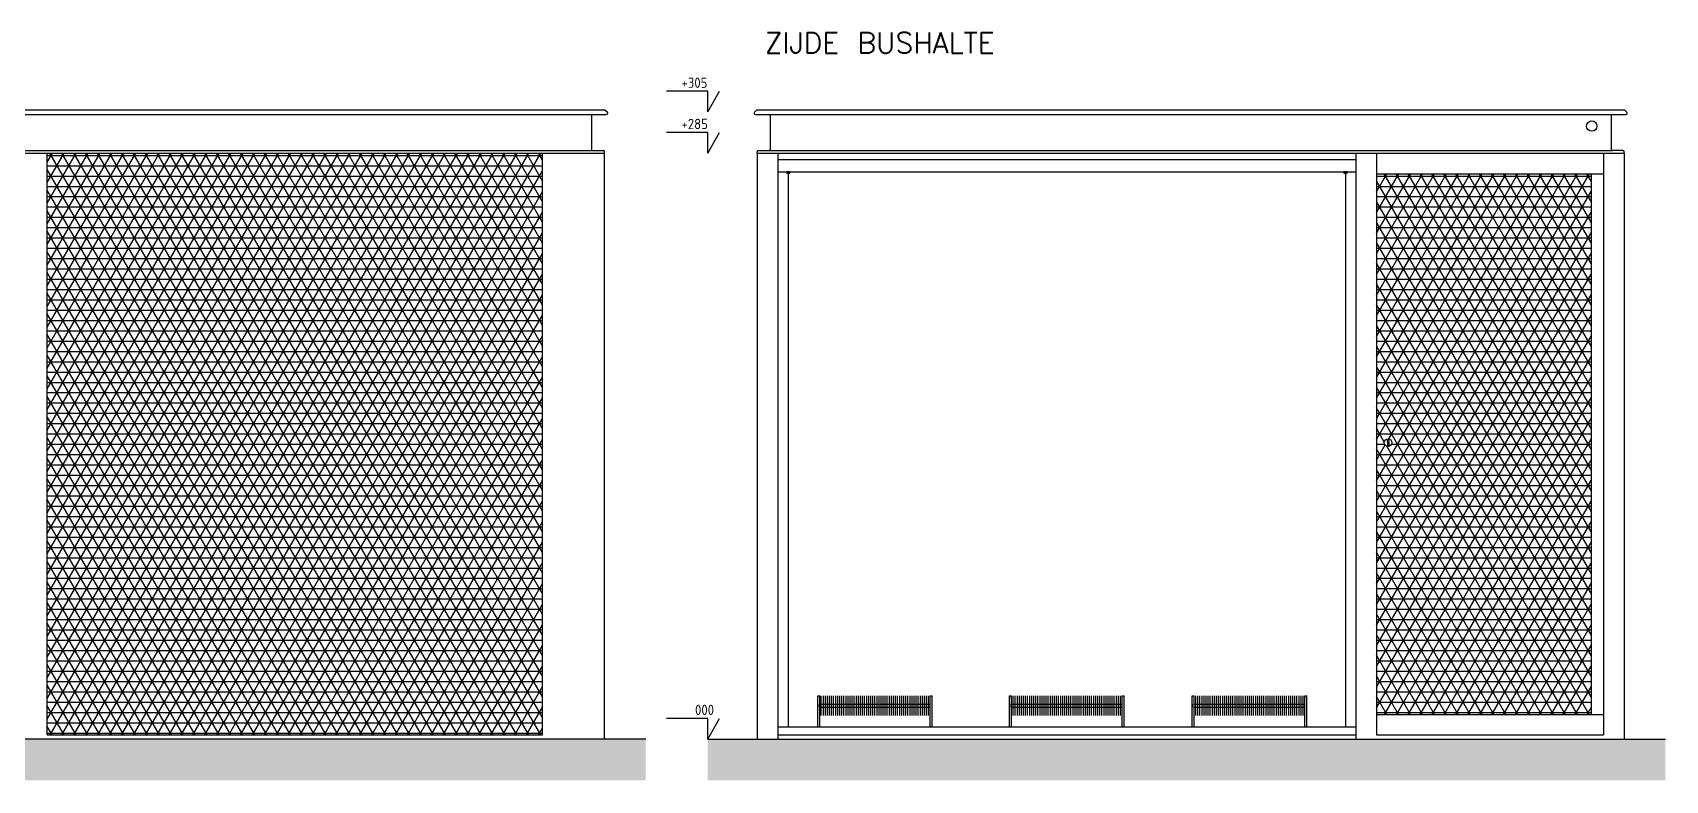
# Model space of a CAD drawing. Header units: centimetres. Extents: x -2527 to 4829, y -303 to 1224.
# Drawn here: x 4038 to 4829, y -303 to 60 of the extents above; entities that cross this region are included whole.
import ezdxf

# ---------------------------------------------------------------- set-up
doc = ezdxf.new("R2010")
doc.units = ezdxf.units.CM
doc.header["$MEASUREMENT"] = 0
doc.linetypes.add('DASHDOT', pattern=[1, 0.5, -0.25, 0, -0.25])
doc.linetypes.add('HIDDEN', pattern=[0.375, 0.25, -0.125])
doc.layers.get('0').update_dxf_attribs({"linetype": 'CONTINUOUS'})
for name, color, linetype in [('20-DIM', 2, 'CONTINUOUS'), ('20-TXT-50', 4, 'CONTINUOUS'), ('AANZ', 1, 'CONTINUOUS'), ('AANZ-ONZ', 1, 'HIDDEN'), ('AFWERKING', 1, 'CONTINUOUS'), ('BET-WAND-SOLID', 253, 'CONTINUOUS'), ('MAAIVELD', 3, 'CONTINUOUS'), ('METSELWERK-ONZ', 1, 'HIDDEN')]:
    doc.layers.add(name, color=color, linetype=linetype)
doc.styles.add('20-ST-50', font='txt.shx', dxfattribs={"height": 10})
doc.styles.add('CAAA_VZW', font='ISO')

# ---------------------------------------------------------------- blocks, each defined once
blk = doc.blocks.new('NIVO20')
at = {"color": 0, "linetype": 'ByBlock'}
for p, q in [((0, 0), (-5.77, 10)), ((0, 10), (20, 10)), ((0, 0), (0, 10))]:
    blk.add_line(p, q, dxfattribs=at)
at = {"color": 0, "linetype": 'ByBlock', "style": 'CAAA_VZW'}
blk.add_attdef('NIVO', (0, 11.67), '', height=5, dxfattribs=at)

msp = doc.modelspace()

# ---------------------------------------------------------------- hatches: boundary and pattern name
at = {"layer": 'AANZ'}
h = msp.add_hatch(color=256, dxfattribs=at)
h.paths.add_polyline_path([(4404.41, -7.93), (4403.66, -7.93), (4403.66, -8.63), (4404.41, -8.63)])
h.paths.add_polyline_path([(4405.16, -7.93), (4404.41, -7.93), (4404.41, -8.63), (4405.16, -8.63)])
h = msp.add_hatch(color=256, dxfattribs=at)
h.paths.add_polyline_path([(4674.41, -7.93), (4673.66, -7.93), (4673.66, -8.63), (4674.41, -8.63)])
h.paths.add_polyline_path([(4675.16, -7.93), (4674.41, -7.93), (4674.41, -8.63), (4675.16, -8.63)])
at = {"layer": 'BET-WAND-SOLID', "linetype": 'DASHDOT'}
for points in [[(4335.38, -282.93), (3811.35, -282.93), (3811.35, -302.93), (4335.38, -302.93)], [(4829.41, -282.93), (4365.38, -282.93), (4365.38, -302.93), (4829.41, -302.93)]]:
    msp.add_hatch(color=256, dxfattribs=at).paths.add_polyline_path(points)
at = {"layer": 'METSELWERK-ONZ'}
h = msp.add_hatch(dxfattribs=at)
h.set_pattern_fill('NET3', color=256, scale=40)
h.paths.add_polyline_path([(4285.38, 1.07), (4045.38, 1.07), (4045.38, -280.93), (4285.38, -280.93)])
h = msp.add_hatch(dxfattribs=at)
h.set_pattern_fill('NET3', color=256, scale=40)
h.paths.add_polyline_path([(4793.41, -8.92), (4689.41, -8.92), (4689.41, -270.93), (4793.41, -270.93)])
h.paths.add_polyline_path([(4693.22, -139.19, -1), (4696.9, -139.19, -1)], flags=16)
h.paths.add_polyline_path([(4695.36, -140.45), (4694.76, -140.45), (4694.76, -139.02, -3), (4695.36, -139.02)], flags=0)

# ---------------------------------------------------------------- linework, layer by layer
at = {"layer": 'AANZ'}
for p, q in [((3834.49, 19.82), (4316.27, 19.82)), ((3835.17, 22.07), (4315.58, 22.07)), ((4309.13, 19.22), (4309.13, 2.92)), ((4315.58, 22.07), (4316.76, 21.02)), ((4389.2, 22.07), (4388.02, 21.02)), ((4388.52, 19.82), (4810.29, 19.82)), ((4389.2, 22.07), (4809.61, 22.07)), ((4395.66, 19.22), (4395.66, 2.92)), ((4803.16, 19.22), (4803.16, 2.92)), ((4809.61, 22.07), (4810.79, 21.02)), ((3835.38, 1.07), (4315.38, 1.07)), ((3835.98, 2.32), (4314.78, 2.32)), ((4045.38, -280.93), (4045.38, 1.07)), ((4285.38, -280.93), (4285.38, 1.07)), ((4315.38, 1.07), (4315.38, 1.72)), ((4315.38, -282.93), (4315.38, 1.07)), ((4389.41, 1.07), (4389.41, 1.72)), ((4389.41, 1.07), (4809.41, 1.07)), ((4389.41, 1.07), (4389.41, -282.93)), ((4390.01, 2.32), (4803.76, 2.32)), ((4390.01, 2.32), (4395.06, 2.32)), ((4399.41, 1.07), (4399.41, -280.93)), ((4679.41, 1.07), (4679.41, -280.93)), ((4689.41, 1.07), (4689.41, -280.93)), ((4799.41, 1.07), (4799.41, -280.93)), ((4808.81, 2.32), (4803.76, 2.32)), ((4809.41, 1.07), (4809.41, 1.72)), ((4809.41, 1.07), (4809.41, -282.93)), ((4399.41, -1.93), (4679.41, -1.93)), ((4399.41, -1.93), (4399.41, -282.93)), ((4679.41, -1.93), (4679.41, -282.93)), ((4399.41, -7.93), (4679.41, -7.93)), ((4404.41, -7.93), (4404.41, -276.93)), ((4674.41, -7.93), (4674.41, -276.93)), ((4689.57, -8.92), (4799.57, -8.92)), ((4694.76, -139.02), (4694.76, -140.45)), ((4695.36, -140.45), (4694.76, -140.45)), ((4695.36, -139.02), (4695.36, -140.45)), ((4418.66, -261.93), (4419.66, -261.93)), ((4418.66, -276.93), (4418.66, -261.93)), ((4419.66, -276.93), (4419.66, -261.93)), ((4420.41, -271.43), (4420.41, -261.93)), ((4421.41, -271.43), (4421.41, -261.93)), ((4422.41, -271.43), (4422.41, -261.93)), ((4423.41, -271.43), (4423.41, -261.93)), ((4424.41, -271.43), (4424.41, -261.93)), ((4425.41, -271.43), (4425.41, -261.93)), ((4426.41, -271.43), (4426.41, -261.93)), ((4427.41, -271.43), (4427.41, -261.93)), ((4428.41, -271.43), (4428.41, -261.93)), ((4429.41, -271.43), (4429.41, -261.93)), ((4430.41, -271.43), (4430.41, -261.93)), ((4431.41, -271.43), (4431.41, -261.93)), ((4432.41, -271.43), (4432.41, -261.93)), ((4433.41, -271.43), (4433.41, -261.93)), ((4434.41, -271.43), (4434.41, -261.93)), ((4435.41, -271.43), (4435.41, -261.93)), ((4436.41, -271.43), (4436.41, -261.93)), ((4437.41, -271.43), (4437.41, -261.93)), ((4438.41, -271.43), (4438.41, -261.93)), ((4439.41, -271.43), (4439.41, -261.93)), ((4440.41, -271.43), (4440.41, -261.93)), ((4441.41, -271.43), (4441.41, -261.93)), ((4442.41, -271.43), (4442.41, -261.93)), ((4443.41, -271.43), (4443.41, -261.93)), ((4444.41, -271.43), (4444.41, -261.93)), ((4445.41, -271.43), (4445.41, -261.93)), ((4446.41, -271.43), (4446.41, -261.93)), ((4447.41, -271.43), (4447.41, -261.93)), ((4448.41, -271.43), (4448.41, -261.93)), ((4449.41, -271.43), (4449.41, -261.93)), ((4450.41, -271.43), (4450.41, -261.93)), ((4451.41, -271.43), (4451.41, -261.93)), ((4452.41, -271.43), (4452.41, -261.93)), ((4453.41, -271.43), (4453.41, -261.93)), ((4454.41, -271.43), (4454.41, -261.93)), ((4455.41, -271.43), (4455.41, -261.93)), ((4456.41, -271.43), (4456.41, -261.93)), ((4457.41, -271.43), (4457.41, -261.93)), ((4458.41, -271.43), (4458.41, -261.93)), ((4459.41, -271.43), (4459.41, -261.93)), ((4460.41, -271.43), (4460.41, -261.93)), ((4461.41, -271.43), (4461.41, -261.93)), ((4462.41, -271.43), (4462.41, -261.93)), ((4463.41, -271.43), (4463.41, -261.93)), ((4464.41, -271.43), (4464.41, -261.93)), ((4465.41, -271.43), (4465.41, -261.93)), ((4466.41, -271.43), (4466.41, -261.93)), ((4467.41, -271.43), (4467.41, -261.93)), ((4468.41, -271.43), (4468.41, -261.93)), ((4469.41, -271.43), (4469.41, -261.93)), ((4470.41, -271.43), (4470.41, -261.93)), ((4471.41, -271.43), (4471.41, -261.93)), ((4472.41, -271.43), (4472.41, -261.93)), ((4473.16, -261.93), (4474.16, -261.93)), ((4473.16, -276.93), (4473.16, -261.93)), ((4474.16, -276.93), (4474.16, -261.93)), ((4511.66, -276.93), (4511.66, -261.93)), ((4511.66, -261.93), (4512.66, -261.93)), ((4512.66, -276.93), (4512.66, -261.93)), ((4513.41, -271.43), (4513.41, -261.93)), ((4514.41, -271.43), (4514.41, -261.93)), ((4515.41, -271.43), (4515.41, -261.93)), ((4516.41, -271.43), (4516.41, -261.93)), ((4517.41, -271.43), (4517.41, -261.93)), ((4518.41, -271.43), (4518.41, -261.93)), ((4519.41, -271.43), (4519.41, -261.93)), ((4520.41, -271.43), (4520.41, -261.93)), ((4521.41, -271.43), (4521.41, -261.93)), ((4522.41, -271.43), (4522.41, -261.93)), ((4523.41, -271.43), (4523.41, -261.93)), ((4524.41, -271.43), (4524.41, -261.93)), ((4525.41, -271.43), (4525.41, -261.93)), ((4526.41, -271.43), (4526.41, -261.93)), ((4527.41, -271.43), (4527.41, -261.93)), ((4528.41, -271.43), (4528.41, -261.93)), ((4529.41, -271.43), (4529.41, -261.93)), ((4530.41, -271.43), (4530.41, -261.93)), ((4531.41, -271.43), (4531.41, -261.93)), ((4532.41, -271.43), (4532.41, -261.93)), ((4533.41, -271.43), (4533.41, -261.93)), ((4534.41, -271.43), (4534.41, -261.93)), ((4535.41, -271.43), (4535.41, -261.93)), ((4536.41, -271.43), (4536.41, -261.93)), ((4537.41, -271.43), (4537.41, -261.93)), ((4538.41, -271.43), (4538.41, -261.93)), ((4539.41, -271.43), (4539.41, -261.93)), ((4540.41, -271.43), (4540.41, -261.93)), ((4541.41, -271.43), (4541.41, -261.93)), ((4542.41, -271.43), (4542.41, -261.93)), ((4543.41, -271.43), (4543.41, -261.93)), ((4544.41, -271.43), (4544.41, -261.93)), ((4545.41, -271.43), (4545.41, -261.93)), ((4546.41, -271.43), (4546.41, -261.93)), ((4547.41, -271.43), (4547.41, -261.93)), ((4548.41, -271.43), (4548.41, -261.93)), ((4549.41, -271.43), (4549.41, -261.93)), ((4550.41, -271.43), (4550.41, -261.93)), ((4551.41, -271.43), (4551.41, -261.93)), ((4552.41, -271.43), (4552.41, -261.93)), ((4553.41, -271.43), (4553.41, -261.93)), ((4554.41, -271.43), (4554.41, -261.93)), ((4555.41, -271.43), (4555.41, -261.93)), ((4556.41, -271.43), (4556.41, -261.93)), ((4557.41, -271.43), (4557.41, -261.93)), ((4558.41, -271.43), (4558.41, -261.93)), ((4559.41, -271.43), (4559.41, -261.93)), ((4560.41, -271.43), (4560.41, -261.93)), ((4561.41, -271.43), (4561.41, -261.93)), ((4562.41, -271.43), (4562.41, -261.93)), ((4563.41, -271.43), (4563.41, -261.93)), ((4564.41, -271.43), (4564.41, -261.93)), ((4565.41, -271.43), (4565.41, -261.93)), ((4566.16, -276.93), (4566.16, -261.93)), ((4566.16, -261.93), (4567.16, -261.93)), ((4567.16, -276.93), (4567.16, -261.93)), ((4600.16, -261.93), (4601.16, -261.93)), ((4600.16, -276.93), (4600.16, -261.93)), ((4601.16, -276.93), (4601.16, -261.93)), ((4601.91, -271.43), (4601.91, -261.93)), ((4602.91, -271.43), (4602.91, -261.93)), ((4603.91, -271.43), (4603.91, -261.93)), ((4604.91, -271.43), (4604.91, -261.93)), ((4605.91, -271.43), (4605.91, -261.93)), ((4606.91, -271.43), (4606.91, -261.93)), ((4607.91, -271.43), (4607.91, -261.93)), ((4608.91, -271.43), (4608.91, -261.93)), ((4609.91, -271.43), (4609.91, -261.93)), ((4610.91, -271.43), (4610.91, -261.93)), ((4611.91, -271.43), (4611.91, -261.93)), ((4612.91, -271.43), (4612.91, -261.93)), ((4613.91, -271.43), (4613.91, -261.93)), ((4614.91, -271.43), (4614.91, -261.93)), ((4615.91, -271.43), (4615.91, -261.93)), ((4616.91, -271.43), (4616.91, -261.93)), ((4617.91, -271.43), (4617.91, -261.93)), ((4618.91, -271.43), (4618.91, -261.93)), ((4619.91, -271.43), (4619.91, -261.93)), ((4620.91, -271.43), (4620.91, -261.93)), ((4621.91, -271.43), (4621.91, -261.93)), ((4622.91, -271.43), (4622.91, -261.93)), ((4623.91, -271.43), (4623.91, -261.93)), ((4624.91, -271.43), (4624.91, -261.93)), ((4625.91, -271.43), (4625.91, -261.93)), ((4626.91, -271.43), (4626.91, -261.93)), ((4627.91, -271.43), (4627.91, -261.93)), ((4628.91, -271.43), (4628.91, -261.93)), ((4629.91, -271.43), (4629.91, -261.93)), ((4630.91, -271.43), (4630.91, -261.93)), ((4631.91, -271.43), (4631.91, -261.93)), ((4632.91, -271.43), (4632.91, -261.93)), ((4633.91, -271.43), (4633.91, -261.93)), ((4634.91, -271.43), (4634.91, -261.93)), ((4635.91, -271.43), (4635.91, -261.93)), ((4636.91, -271.43), (4636.91, -261.93)), ((4637.91, -271.43), (4637.91, -261.93)), ((4638.91, -271.43), (4638.91, -261.93)), ((4639.91, -271.43), (4639.91, -261.93)), ((4640.91, -271.43), (4640.91, -261.93)), ((4641.91, -271.43), (4641.91, -261.93)), ((4642.91, -271.43), (4642.91, -261.93)), ((4643.91, -271.43), (4643.91, -261.93)), ((4644.91, -271.43), (4644.91, -261.93)), ((4645.91, -271.43), (4645.91, -261.93)), ((4646.91, -271.43), (4646.91, -261.93)), ((4647.91, -271.43), (4647.91, -261.93)), ((4648.91, -271.43), (4648.91, -261.93)), ((4649.91, -271.43), (4649.91, -261.93)), ((4650.91, -271.43), (4650.91, -261.93)), ((4651.91, -271.43), (4651.91, -261.93)), ((4652.91, -271.43), (4652.91, -261.93)), ((4653.91, -271.43), (4653.91, -261.93)), ((4654.66, -261.93), (4655.66, -261.93)), ((4654.66, -276.93), (4654.66, -261.93)), ((4655.66, -276.93), (4655.66, -261.93)), ((4689.52, -270.93), (4799.52, -270.93)), ((4045.38, -280.93), (4285.38, -280.93)), ((4399.41, -276.93), (4504.41, -276.93)), ((4399.41, -276.93), (4679.41, -276.93)), ((4399.41, -280.93), (4679.41, -280.93)), ((4507.41, -276.93), (4565.41, -276.93)), ((4568.41, -276.93), (4590.41, -276.93)), ((4593.41, -276.93), (4651.41, -276.93)), ((4654.41, -276.93), (4679.41, -276.93)), ((4689.41, -280.93), (4799.41, -280.93))]:
    msp.add_line(p, q, dxfattribs=at)
for points in [[(4403.66, -8.63), (4405.16, -8.63), (4405.16, -7.93), (4403.66, -7.93)], [(4673.66, -8.63), (4675.16, -8.63), (4675.16, -7.93), (4673.66, -7.93)]]:
    msp.add_lwpolyline(points, close=True, dxfattribs=at)
for points in [[(4418.66, -265.93), (4418.66, -267.43)], [(4419.66, -265.93), (4473.16, -265.93)], [(4419.66, -267.43), (4473.16, -267.43)], [(4474.16, -267.43), (4474.16, -265.93)], [(4511.66, -265.93), (4511.66, -267.43)], [(4512.66, -265.93), (4566.16, -265.93)], [(4512.66, -267.43), (4566.16, -267.43)], [(4567.16, -267.43), (4567.16, -265.93)], [(4600.16, -265.93), (4600.16, -267.43)], [(4601.16, -265.93), (4654.66, -265.93)], [(4601.16, -267.43), (4654.66, -267.43)], [(4655.66, -267.43), (4655.66, -265.93)]]:
    msp.add_lwpolyline(points, dxfattribs=at)
msp.add_circle((4793.73, 14.23), 2.5, dxfattribs=at)
for centre, radius, start, end in [((4309.73, 19.22), 0.6, 90, 180), ((4316.27, 20.52), 0.7, 270, 45.0965), ((4388.52, 20.52), 0.7, 134.9035, 270), ((4395.06, 19.22), 0.6, 0, 90), ((4803.76, 19.22), 0.6, 90, 180), ((4810.29, 20.52), 0.7, 270, 45.0965), ((4309.73, 2.92), 0.6, 180, 270), ((4314.78, 1.72), 0.6, 0, 90), ((4390.01, 1.72), 0.6, 90, 180), ((4395.06, 2.92), 0.6, 270, 360), ((4803.76, 2.92), 0.6, 180, 270), ((4808.81, 1.72), 0.6, 0, 90), ((4695.06, -138.62), 0.5, 306.8699, 233.1301)]:
    msp.add_arc(centre, radius, start, end, dxfattribs=at)
at = {"layer": 'AANZ-ONZ'}
msp.add_line((4793.41, -8.92), (4793.41, -270.93), dxfattribs=at)
at = {"layer": 'AFWERKING'}
msp.add_circle((4695.06, -139.19), 1.84, dxfattribs=at)
at = {"layer": 'MAAIVELD'}
for p, q in [((4335.38, -282.93), (3811.35, -282.93)), ((4365.38, -282.93), (4829.41, -282.93))]:
    msp.add_line(p, q, dxfattribs=at)

# ---------------------------------------------------------------- block references
at = {"layer": '20-DIM'}
ref = msp.add_blockref('NIVO20', (4365.38, 21.07), dxfattribs=dict(at, xscale=-1))
ref.add_attrib('NIVO', '+305', (4352.67, 32.74), dxfattribs={"layer": '0', "color": 0, "linetype": 'ByBlock', "height": 5, "style": 'CAAA_VZW'})
ref = msp.add_blockref('NIVO20', (4365.38, 1.07), dxfattribs=dict(at, xscale=-1))
ref.add_attrib('NIVO', '+285', (4352.67, 12.74), dxfattribs={"layer": '0', "color": 0, "linetype": 'ByBlock', "height": 5, "style": 'CAAA_VZW'})
ref = msp.add_blockref('NIVO20', (4365.38, -282.93), dxfattribs=dict(at, xscale=-1))
ref.add_attrib('NIVO', ' 000', (4356.37, -271.26), dxfattribs={"layer": '0', "color": 0, "linetype": 'ByBlock', "height": 5, "style": 'CAAA_VZW'})

# ---------------------------------------------------------------- texts
at = {"layer": '20-TXT-50', "style": '20-ST-50'}
msp.add_text('ZIJDE BUSHALTE', height=10, dxfattribs=at).set_placement((4393.02, 49.51))

doc.saveas('drawing.dxf')
